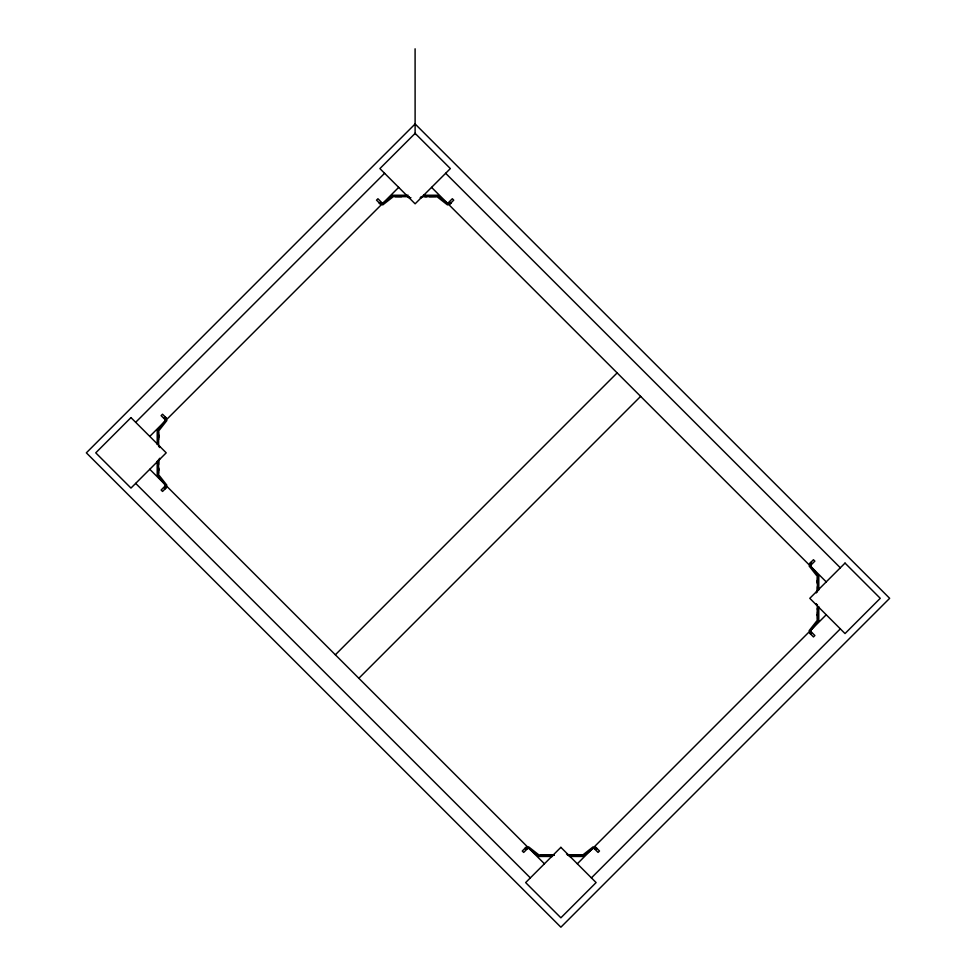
<?xml version="1.0" encoding="UTF-8"?>
<svg xmlns="http://www.w3.org/2000/svg" width="976" height="976" viewBox="0 0 976 976"><rect width="100%" height="100%" fill="white"/><g stroke="black" fill="none" stroke-linecap="round" stroke-linejoin="round"><path stroke-width="1.46" d="M157.209 461.233L157.209 475.153L165.53 485.353L164.395 488.037L165.298 488.756L166.884 485.218L158.563 474.617L158.612 459.293M157.209 444.495L157.209 430.575L165.542 420.388L164.395 417.691L165.298 416.972L166.896 420.51L158.563 431.111L158.661 446.666M159.661 459.147L159.661 458.269M159.661 447.52L159.661 446.52M816.339 604.693L816.339 603.693M816.339 592.944L816.339 592.066M817.339 604.547L817.437 620.102L809.104 630.703L810.702 634.241L811.593 633.522L810.458 630.825L818.779 620.638L818.791 606.718M817.388 591.932L817.437 576.596L809.104 565.995L810.702 562.457L811.605 563.176L810.47 565.873L818.791 576.06L818.791 589.98M817.388 610.159L817.388 608.085M817.388 583.685L817.4 580.317M158.612 467.809L158.6 470.505M158.612 468.651L158.576 473.348M817.388 582.574L817.437 577.194M408.212 196.688L408.371 197.42M421.949 197.42L422.108 196.798M135.664 422.303L384.593 173.289M149.767 436.394L165.822 420.327L161.125 415.63L162.528 414.227L167.225 418.924L381.213 204.85L376.516 200.153L377.932 198.75L382.629 203.447L398.684 187.38M335.354 654.786L617.149 372.893M358.851 678.271L640.646 396.366M577.316 863.784L593.371 847.717L598.068 852.414L599.484 850.999L594.787 846.314L808.775 632.241L813.472 636.938L814.875 635.522L810.178 630.825L826.233 614.77M591.407 877.875L840.336 628.861M159.369 459.635L158.661 459.769L158.612 464.539M816.607 591.59L817.339 591.444L817.388 586.674M158.661 445.898L159.393 446.044M817.339 605.315L816.631 605.181M540.24 855.086L553.917 855.049M436.309 196.591L429.318 196.64M408.151 195.237L392.84 195.237L382.641 203.557L379.945 202.422L379.237 203.325L382.775 204.911L393.377 196.591L409.334 196.688M423.486 195.237L437.407 195.237L447.606 203.569L450.302 202.422L451.022 203.325L447.484 204.923L436.882 196.591L420.985 196.688M408.846 197.689L410.896 197.689M420.18 197.689L421.473 197.689M566.519 854L567.154 854M552.514 856.452L538.593 856.452L528.394 848.12L525.698 849.266L524.978 848.364L528.516 846.765L539.118 855.098L554.283 855.098M567.434 855.098L582.623 855.098L593.225 846.778L596.763 848.364L596.055 849.266L593.359 848.132L583.16 856.452L569.24 856.452M401.661 196.64L395.121 196.615M424.853 196.64L426.939 196.64M582.025 855.098L567.776 855.049L567.666 854.329M445.654 173.277L840.324 567.788M431.563 187.368L447.63 203.423L452.327 198.726L453.73 200.141L449.033 204.838L808.75 564.421L813.447 559.724L814.862 561.127L810.165 565.824L826.233 581.879M149.767 469.273L165.835 485.328L161.138 490.025L162.541 491.44L167.238 486.743L526.955 846.326L522.27 851.023L523.673 852.426L528.37 847.729L544.437 863.784M135.676 483.376L530.346 877.888M817.437 619.528L817.388 611.72M158.563 431.685L158.6 435.369M158.6 434.759L158.612 439.493M817.388 614.197L817.388 615.661M158.612 435.552L158.612 437.541M415.093 48.8L415.117 134.505M415.117 123.964L86.352 452.84L560.883 927.2L889.648 598.312L415.117 123.964M130.967 417.606L95.746 452.84L130.979 488.073L166.213 452.827L130.967 417.606M415.117 133.358L379.896 168.592L415.129 203.813L450.351 168.58L415.117 133.358M560.871 847.339L525.649 882.585L560.883 917.806L596.104 882.572L560.871 847.339M845.021 563.091L809.787 598.325L845.033 633.558L880.254 598.312L845.021 563.091"/></g></svg>
